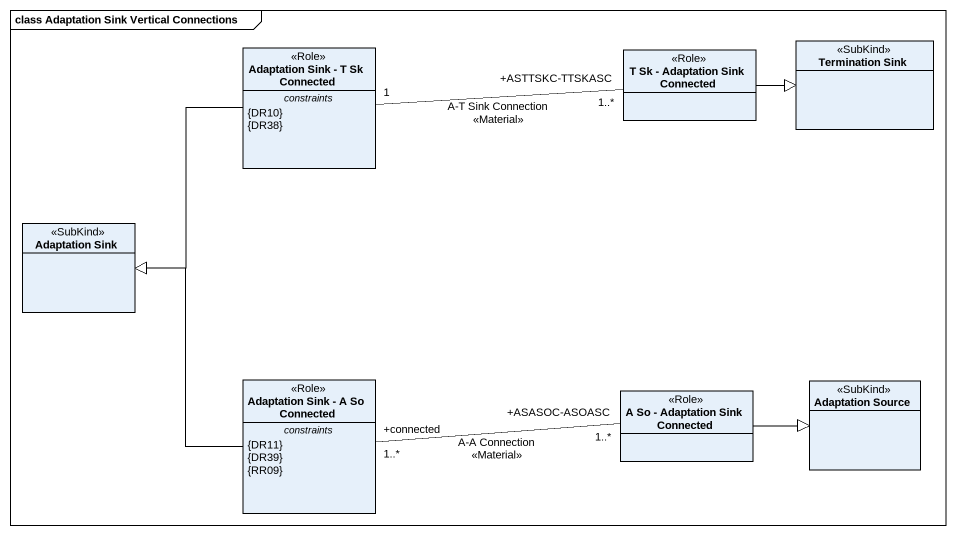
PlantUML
@startuml
mainframe class Adaptation Sink Vertical Connections
hide circle
hide empty members
class "Adaptation Sink - T Sk Connected" as Adaptation_Sink_T_Sk <<Role>> {
  -- constraints --
  {DR10}
  {DR38}
}
class "T Sk - Adaptation Sink Connected" as T_Sk_Adaptation_Sink <<Role>>
class "Termination Sink" as Termination_Sink <<SubKind>>
class "Adaptation Sink" as Adaptation_Sink <<SubKind>>
class "Adaptation Sink - A So Connected" as Adaptation_Sink_A_So <<Role>> {
  -- constraints --
  {DR11}
  {DR39}
  {RR09}
}
class "A So - Adaptation Sink Connected" as A_So_Adaptation_Sink <<Role>>
class "Adaptation Source" as Adaptation_Source <<SubKind>>
Adaptation_Sink_T_Sk "1" -right- "+ASTTSKC-TTSKASC\n1..*" T_Sk_Adaptation_Sink : A-T Sink Connection\n<<Material>>
Adaptation_Sink_T_Sk --|> Adaptation_Sink
T_Sk_Adaptation_Sink -right-|> Termination_Sink
Adaptation_Sink_A_So -up-|> Adaptation_Sink
Adaptation_Sink_A_So "+connected\n1..*" -right- "+ASASOC-ASOASC\n1..*" A_So_Adaptation_Sink : A-A Connection\n<<Material>>
A_So_Adaptation_Sink -right-|> Adaptation_Source
@enduml
